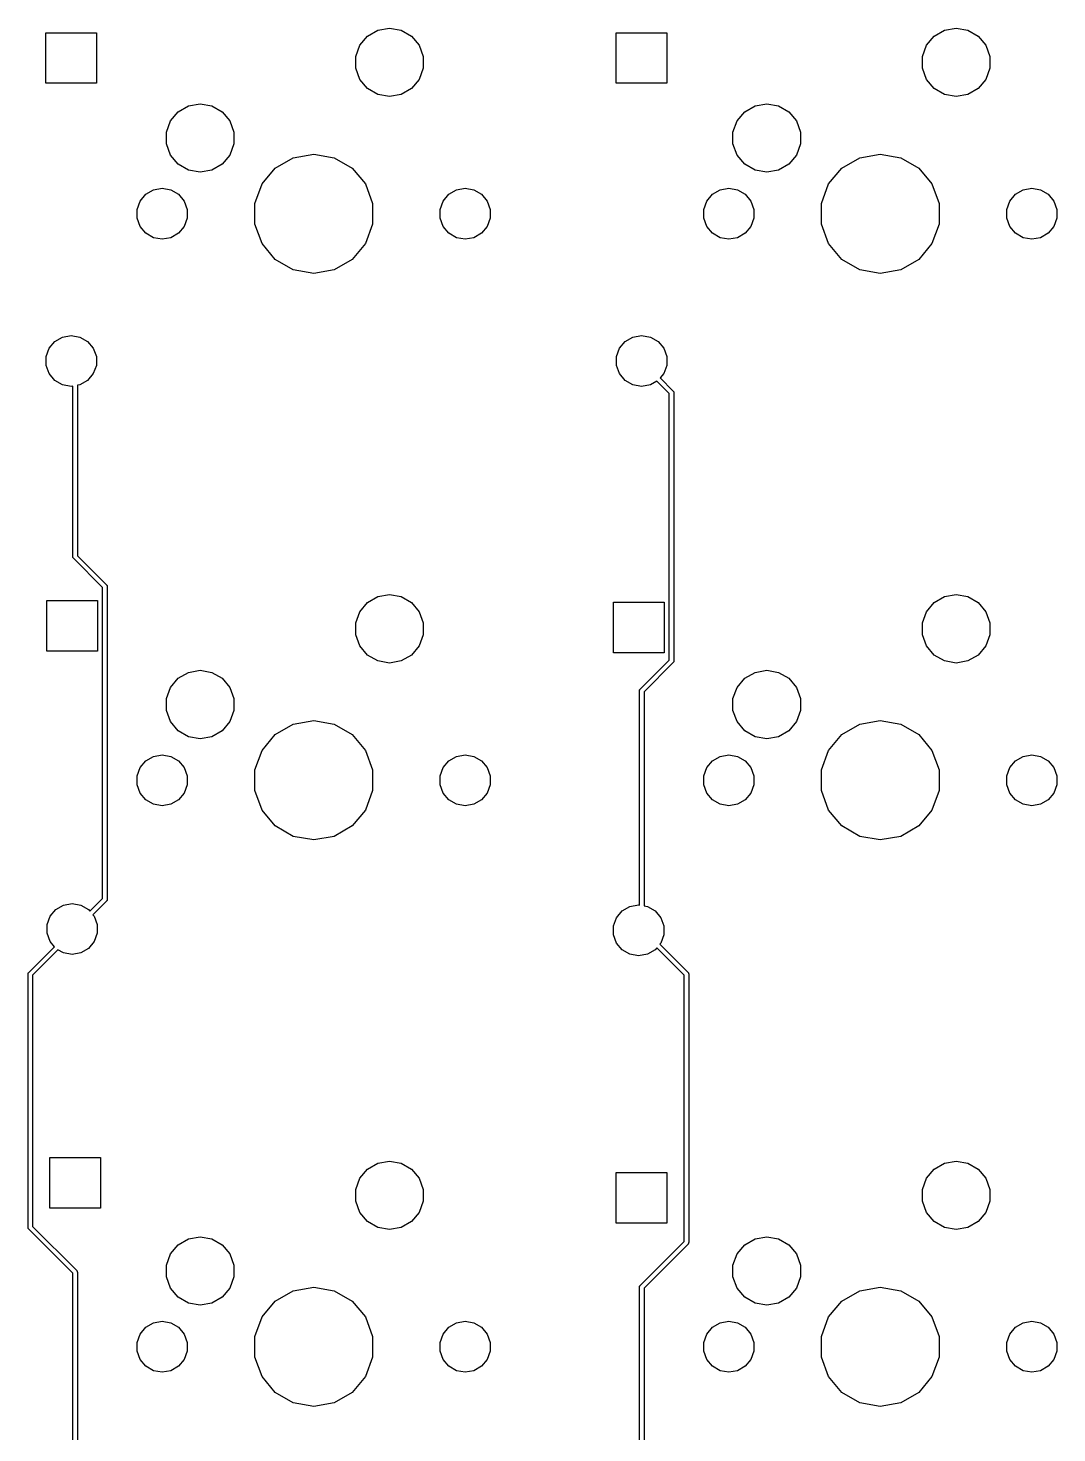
# Model space of a CAD drawing. Extents: x 16 to 275, y -108 to -11.
# Drawn here: x 202.42 to 236.92, y -62.89 to -15.77 of the extents above; entities that cross this region are included whole.
import ezdxf

# ---------------------------------------------------------------- set-up
doc = ezdxf.new("R2010")
doc.units = 0
doc.header["$MEASUREMENT"] = 0
doc.layers.add('BLACK', color=7, linetype='CONTINUOUS')

msp = doc.modelspace()

# ---------------------------------------------------------------- linework, layer by layer
at = {"layer": 'Black'}
for p, q in [((203.023, -17.6251), (203.023, -15.9259)), ((203.023, -15.9259), (204.722, -15.9259)), ((204.722, -15.9259), (204.722, -17.6251)), ((213.802, -16.0411), (214.148, -15.8418)), ((214.148, -15.8418), (214.54, -15.7726)), ((214.54, -15.7726), (214.932, -15.8418)), ((214.932, -15.8418), (215.278, -16.0411)), ((222.148, -17.6251), (222.148, -15.9259)), ((222.148, -15.9259), (223.847, -15.9259)), ((223.847, -15.9259), (223.847, -17.6251)), ((232.802, -16.0411), (233.148, -15.8418)), ((233.148, -15.8418), (233.54, -15.7726)), ((233.54, -15.7726), (233.932, -15.8418)), ((233.932, -15.8418), (234.278, -16.0411)), ((213.41, -16.7208), (213.546, -16.3463)), ((213.546, -16.3463), (213.802, -16.0411)), ((215.278, -16.0411), (215.534, -16.3463)), ((215.534, -16.3463), (215.67, -16.7208)), ((232.41, -16.7208), (232.546, -16.3463)), ((232.546, -16.3463), (232.802, -16.0411)), ((234.278, -16.0411), (234.534, -16.3463)), ((234.534, -16.3463), (234.67, -16.7208)), ((213.41, -17.1192), (213.41, -16.7208)), ((215.67, -16.7208), (215.67, -17.1192)), ((232.41, -17.1192), (232.41, -16.7208)), ((234.67, -16.7208), (234.67, -17.1192)), ((213.546, -17.4937), (213.41, -17.1192)), ((215.67, -17.1192), (215.534, -17.4937)), ((232.546, -17.4937), (232.41, -17.1192)), ((234.67, -17.1192), (234.534, -17.4937)), ((204.722, -17.6251), (203.023, -17.6251)), ((213.802, -17.7989), (213.546, -17.4937)), ((214.148, -17.9982), (213.802, -17.7989)), ((215.278, -17.7989), (214.932, -17.9982)), ((215.534, -17.4937), (215.278, -17.7989)), ((223.847, -17.6251), (222.148, -17.6251)), ((232.802, -17.7989), (232.546, -17.4937)), ((233.148, -17.9982), (232.802, -17.7989)), ((234.278, -17.7989), (233.932, -17.9982)), ((234.534, -17.4937), (234.278, -17.7989)), ((207.798, -18.3818), (208.19, -18.3126)), ((208.19, -18.3126), (208.582, -18.3818)), ((214.54, -18.0674), (214.148, -17.9982)), ((214.932, -17.9982), (214.54, -18.0674)), ((226.798, -18.3818), (227.19, -18.3126)), ((227.19, -18.3126), (227.582, -18.3818)), ((233.54, -18.0674), (233.148, -17.9982)), ((233.932, -17.9982), (233.54, -18.0674)), ((207.196, -18.8863), (207.452, -18.5811)), ((207.452, -18.5811), (207.798, -18.3818)), ((208.582, -18.3818), (208.928, -18.5811)), ((208.928, -18.5811), (209.184, -18.8863)), ((226.196, -18.8863), (226.452, -18.5811)), ((226.452, -18.5811), (226.798, -18.3818)), ((227.582, -18.3818), (227.928, -18.5811)), ((227.928, -18.5811), (228.184, -18.8863)), ((207.06, -19.2608), (207.196, -18.8863)), ((207.06, -19.6592), (207.06, -19.2608)), ((209.184, -18.8863), (209.32, -19.2608)), ((209.32, -19.2608), (209.32, -19.6592)), ((226.06, -19.2608), (226.196, -18.8863)), ((226.06, -19.6592), (226.06, -19.2608)), ((228.184, -18.8863), (228.32, -19.2608)), ((228.32, -19.2608), (228.32, -19.6592)), ((207.196, -20.0337), (207.06, -19.6592)), ((209.32, -19.6592), (209.184, -20.0337)), ((226.196, -20.0337), (226.06, -19.6592)), ((228.32, -19.6592), (228.184, -20.0337)), ((207.452, -20.3389), (207.196, -20.0337)), ((209.184, -20.0337), (208.928, -20.3389)), ((210.713, -20.4667), (211.315, -20.1192)), ((211.315, -20.1192), (212, -19.9985)), ((212, -19.9985), (212.685, -20.1192)), ((212.685, -20.1192), (213.287, -20.4667)), ((226.452, -20.3389), (226.196, -20.0337)), ((228.184, -20.0337), (227.928, -20.3389)), ((229.713, -20.4667), (230.315, -20.1192)), ((230.315, -20.1192), (231, -19.9985)), ((231, -19.9985), (231.685, -20.1192)), ((231.685, -20.1192), (232.287, -20.4667)), ((207.798, -20.5382), (207.452, -20.3389)), ((208.19, -20.6074), (207.798, -20.5382)), ((208.582, -20.5382), (208.19, -20.6074)), ((208.928, -20.3389), (208.582, -20.5382)), ((210.267, -20.9992), (210.713, -20.4667)), ((213.287, -20.4667), (213.733, -20.9992)), ((226.798, -20.5382), (226.452, -20.3389)), ((227.19, -20.6074), (226.798, -20.5382)), ((227.582, -20.5382), (227.19, -20.6074)), ((227.928, -20.3389), (227.582, -20.5382)), ((229.267, -20.9992), (229.713, -20.4667)), ((232.287, -20.4667), (232.733, -20.9992)), ((206.371, -21.3457), (206.628, -21.1974)), ((206.628, -21.1974), (206.92, -21.1458)), ((206.92, -21.1458), (207.212, -21.1974)), ((207.212, -21.1974), (207.469, -21.3457)), ((210.029, -21.6524), (210.267, -20.9992)), ((213.733, -20.9992), (213.971, -21.6524)), ((216.531, -21.3457), (216.788, -21.1974)), ((216.788, -21.1974), (217.08, -21.1458)), ((217.08, -21.1458), (217.372, -21.1974)), ((217.372, -21.1974), (217.629, -21.3457)), ((225.371, -21.3457), (225.628, -21.1974)), ((225.628, -21.1974), (225.92, -21.1458)), ((225.92, -21.1458), (226.212, -21.1974)), ((226.212, -21.1974), (226.469, -21.3457)), ((229.029, -21.6524), (229.267, -20.9992)), ((232.733, -20.9992), (232.971, -21.6524)), ((235.531, -21.3457), (235.788, -21.1974)), ((235.788, -21.1974), (236.08, -21.1458)), ((236.08, -21.1458), (236.372, -21.1974)), ((236.372, -21.1974), (236.629, -21.3457)), ((206.079, -21.8517), (206.18, -21.5729)), ((206.18, -21.5729), (206.371, -21.3457)), ((207.469, -21.3457), (207.66, -21.5729)), ((207.66, -21.5729), (207.761, -21.8517)), ((210.029, -22.3476), (210.029, -21.6524)), ((213.971, -21.6524), (213.971, -22.3476)), ((216.239, -21.8517), (216.34, -21.5729)), ((216.34, -21.5729), (216.531, -21.3457)), ((217.629, -21.3457), (217.82, -21.5729)), ((217.82, -21.5729), (217.921, -21.8517)), ((225.079, -21.8517), (225.18, -21.5729)), ((225.18, -21.5729), (225.371, -21.3457)), ((226.469, -21.3457), (226.66, -21.5729)), ((226.66, -21.5729), (226.761, -21.8517)), ((229.029, -22.3476), (229.029, -21.6524)), ((232.971, -21.6524), (232.971, -22.3476)), ((235.239, -21.8517), (235.34, -21.5729)), ((235.34, -21.5729), (235.531, -21.3457)), ((236.629, -21.3457), (236.82, -21.5729)), ((236.82, -21.5729), (236.921, -21.8517)), ((206.079, -22.1483), (206.079, -21.8517)), ((207.761, -21.8517), (207.761, -22.1483)), ((216.239, -22.1483), (216.239, -21.8517)), ((217.921, -21.8517), (217.921, -22.1483)), ((225.079, -22.1483), (225.079, -21.8517)), ((226.761, -21.8517), (226.761, -22.1483)), ((235.239, -22.1483), (235.239, -21.8517)), ((236.921, -21.8517), (236.921, -22.1483)), ((206.18, -22.4271), (206.079, -22.1483)), ((206.371, -22.6543), (206.18, -22.4271)), ((207.66, -22.4271), (207.469, -22.6543)), ((207.761, -22.1483), (207.66, -22.4271)), ((210.267, -23.0008), (210.029, -22.3476)), ((213.971, -22.3476), (213.733, -23.0008)), ((216.34, -22.4271), (216.239, -22.1483)), ((216.531, -22.6543), (216.34, -22.4271)), ((217.82, -22.4271), (217.629, -22.6543)), ((217.921, -22.1483), (217.82, -22.4271)), ((225.18, -22.4271), (225.079, -22.1483)), ((225.371, -22.6543), (225.18, -22.4271)), ((226.66, -22.4271), (226.469, -22.6543)), ((226.761, -22.1483), (226.66, -22.4271)), ((229.267, -23.0008), (229.029, -22.3476)), ((232.971, -22.3476), (232.733, -23.0008)), ((235.34, -22.4271), (235.239, -22.1483)), ((235.531, -22.6543), (235.34, -22.4271)), ((236.82, -22.4271), (236.629, -22.6543)), ((236.921, -22.1483), (236.82, -22.4271)), ((206.628, -22.8026), (206.371, -22.6543)), ((206.92, -22.8542), (206.628, -22.8026)), ((207.212, -22.8026), (206.92, -22.8542)), ((207.469, -22.6543), (207.212, -22.8026)), ((210.713, -23.5332), (210.267, -23.0008)), ((213.733, -23.0008), (213.287, -23.5332)), ((216.788, -22.8026), (216.531, -22.6543)), ((217.08, -22.8542), (216.788, -22.8026)), ((217.372, -22.8026), (217.08, -22.8542)), ((217.629, -22.6543), (217.372, -22.8026)), ((225.628, -22.8026), (225.371, -22.6543)), ((225.92, -22.8542), (225.628, -22.8026)), ((226.212, -22.8026), (225.92, -22.8542)), ((226.469, -22.6543), (226.212, -22.8026)), ((229.713, -23.5332), (229.267, -23.0008)), ((232.733, -23.0008), (232.287, -23.5332)), ((235.788, -22.8026), (235.531, -22.6543)), ((236.08, -22.8542), (235.788, -22.8026)), ((236.372, -22.8026), (236.08, -22.8542)), ((236.629, -22.6543), (236.372, -22.8026)), ((211.315, -23.8808), (210.713, -23.5332)), ((213.287, -23.5332), (212.685, -23.8808)), ((230.315, -23.8808), (229.713, -23.5332)), ((232.287, -23.5332), (231.685, -23.8808)), ((212, -24.0015), (211.315, -23.8808)), ((212.685, -23.8808), (212, -24.0015)), ((231, -24.0015), (230.315, -23.8808)), ((231.685, -23.8808), (231, -24.0015)), ((203.134, -26.5091), (203.324, -26.2822)), ((203.324, -26.2822), (203.581, -26.1341)), ((203.581, -26.1341), (203.872, -26.0826)), ((203.872, -26.0826), (204.164, -26.1341)), ((204.164, -26.1341), (204.421, -26.2822)), ((204.421, -26.2822), (204.611, -26.5091)), ((222.259, -26.5091), (222.449, -26.2822)), ((222.449, -26.2822), (222.706, -26.1341)), ((222.706, -26.1341), (222.997, -26.0826)), ((222.997, -26.0826), (223.289, -26.1341)), ((223.289, -26.1341), (223.546, -26.2822)), ((223.546, -26.2822), (223.736, -26.5091)), ((203.033, -26.7874), (203.134, -26.5091)), ((203.033, -27.0836), (203.033, -26.7874)), ((204.611, -26.5091), (204.712, -26.7874)), ((204.712, -26.7874), (204.712, -27.0836)), ((222.158, -26.7874), (222.259, -26.5091)), ((222.158, -27.0836), (222.158, -26.7874)), ((223.736, -26.5091), (223.837, -26.7874)), ((223.837, -26.7874), (223.837, -27.0836)), ((203.134, -27.362), (203.033, -27.0836)), ((204.712, -27.0836), (204.611, -27.362)), ((222.259, -27.362), (222.158, -27.0836)), ((223.837, -27.0836), (223.736, -27.362)), ((203.324, -27.5889), (203.134, -27.362)), ((203.581, -27.737), (203.324, -27.5889)), ((203.872, -27.7884), (203.581, -27.737)), ((203.924, -27.7793), (203.872, -27.7884)), ((203.924, -33.5), (203.924, -27.7793)), ((204.164, -27.737), (204.076, -27.7525)), ((204.076, -27.7525), (204.076, -33.4684)), ((204.421, -27.5889), (204.164, -27.737)), ((204.611, -27.362), (204.421, -27.5889)), ((222.449, -27.5889), (222.259, -27.362)), ((222.706, -27.737), (222.449, -27.5889)), ((222.997, -27.7884), (222.706, -27.737)), ((223.289, -27.737), (222.997, -27.7884)), ((223.505, -27.6125), (223.289, -27.737)), ((223.924, -28.0316), (223.505, -27.6125)), ((223.736, -27.362), (223.615, -27.5068)), ((223.615, -27.5068), (224.054, -27.9461)), ((223.924, -36.9684), (223.924, -28.0316)), ((224.054, -27.9461), (224.056, -27.9489)), ((224.056, -27.9489), (224.058, -27.951)), ((224.058, -27.951), (224.063, -27.9596)), ((224.063, -27.9596), (224.069, -27.9678)), ((224.069, -27.9678), (224.07, -27.971)), ((224.07, -27.971), (224.072, -27.9739)), ((224.072, -27.9739), (224.073, -27.9837)), ((224.073, -27.9837), (224.076, -27.9934)), ((224.076, -27.9934), (224.076, -27.9967)), ((224.076, -27.9967), (224.076, -28)), ((224.076, -28), (224.076, -37)), ((203.924, -33.5033), (203.924, -33.5)), ((203.924, -33.5066), (203.924, -33.5033)), ((203.927, -33.5163), (203.924, -33.5066)), ((203.928, -33.5261), (203.927, -33.5163)), ((203.93, -33.529), (203.928, -33.5261)), ((203.931, -33.5322), (203.93, -33.529)), ((203.937, -33.5404), (203.931, -33.5322)), ((203.942, -33.549), (203.937, -33.5404)), ((203.944, -33.5511), (203.942, -33.549)), ((203.946, -33.5539), (203.944, -33.5511)), ((204.924, -34.5316), (203.946, -33.5539)), ((204.076, -33.4684), (205.054, -34.4461)), ((204.924, -44.9684), (204.924, -34.5316)), ((205.054, -34.4461), (205.056, -34.4489)), ((205.056, -34.4489), (205.058, -34.451)), ((205.058, -34.451), (205.063, -34.4596)), ((205.063, -34.4596), (205.069, -34.4678)), ((205.069, -34.4678), (205.07, -34.471)), ((205.07, -34.471), (205.072, -34.4739)), ((205.072, -34.4739), (205.073, -34.4837)), ((205.073, -34.4837), (205.076, -34.4934)), ((205.076, -34.4934), (205.076, -34.4967)), ((205.076, -34.4967), (205.076, -34.5)), ((205.076, -34.5), (205.076, -45)), ((213.802, -35.0411), (214.148, -34.8418)), ((214.148, -34.8418), (214.54, -34.7726)), ((214.54, -34.7726), (214.932, -34.8418)), ((214.932, -34.8418), (215.278, -35.0411)), ((232.802, -35.0411), (233.148, -34.8418)), ((233.148, -34.8418), (233.54, -34.7726)), ((233.54, -34.7726), (233.932, -34.8418)), ((233.932, -34.8418), (234.278, -35.0411)), ((203.048, -36.6751), (203.048, -34.9759)), ((203.048, -34.9759), (204.747, -34.9759)), ((204.747, -34.9759), (204.747, -36.6751)), ((213.546, -35.3463), (213.802, -35.0411)), ((215.278, -35.0411), (215.534, -35.3463)), ((222.048, -36.7251), (222.048, -35.0259)), ((222.048, -35.0259), (223.747, -35.0259)), ((223.747, -35.0259), (223.747, -36.7251)), ((232.546, -35.3463), (232.802, -35.0411)), ((234.278, -35.0411), (234.534, -35.3463)), ((213.41, -35.7208), (213.546, -35.3463)), ((213.41, -36.1192), (213.41, -35.7208)), ((215.534, -35.3463), (215.67, -35.7208)), ((215.67, -35.7208), (215.67, -36.1192)), ((232.41, -35.7208), (232.546, -35.3463)), ((232.41, -36.1192), (232.41, -35.7208)), ((234.534, -35.3463), (234.67, -35.7208)), ((234.67, -35.7208), (234.67, -36.1192)), ((213.546, -36.4937), (213.41, -36.1192)), ((215.67, -36.1192), (215.534, -36.4937)), ((232.546, -36.4937), (232.41, -36.1192)), ((234.67, -36.1192), (234.534, -36.4937)), ((204.747, -36.6751), (203.048, -36.6751)), ((213.802, -36.7989), (213.546, -36.4937)), ((215.534, -36.4937), (215.278, -36.7989)), ((223.747, -36.7251), (222.048, -36.7251)), ((232.802, -36.7989), (232.546, -36.4937)), ((234.534, -36.4937), (234.278, -36.7989)), ((214.148, -36.9982), (213.802, -36.7989)), ((214.54, -37.0674), (214.148, -36.9982)), ((214.932, -36.9982), (214.54, -37.0674)), ((215.278, -36.7989), (214.932, -36.9982)), ((222.946, -37.9461), (223.924, -36.9684)), ((224.054, -37.0539), (223.076, -38.0316)), ((224.056, -37.0511), (224.054, -37.0539)), ((224.058, -37.049), (224.056, -37.0511)), ((224.063, -37.0404), (224.058, -37.049)), ((224.069, -37.0322), (224.063, -37.0404)), ((224.07, -37.029), (224.069, -37.0322)), ((224.072, -37.0261), (224.07, -37.029)), ((224.073, -37.0163), (224.072, -37.0261)), ((224.076, -37.0066), (224.073, -37.0163)), ((224.076, -37), (224.076, -37.0033)), ((224.076, -37.0033), (224.076, -37.0066)), ((233.148, -36.9982), (232.802, -36.7989)), ((233.54, -37.0674), (233.148, -36.9982)), ((233.932, -36.9982), (233.54, -37.0674)), ((234.278, -36.7989), (233.932, -36.9982)), ((207.196, -37.8863), (207.452, -37.5811)), ((207.452, -37.5811), (207.798, -37.3818)), ((207.798, -37.3818), (208.19, -37.3126)), ((208.19, -37.3126), (208.582, -37.3818)), ((208.582, -37.3818), (208.928, -37.5811)), ((208.928, -37.5811), (209.184, -37.8863)), ((226.196, -37.8863), (226.452, -37.5811)), ((226.452, -37.5811), (226.798, -37.3818)), ((226.798, -37.3818), (227.19, -37.3126)), ((227.19, -37.3126), (227.582, -37.3818)), ((227.582, -37.3818), (227.928, -37.5811)), ((227.928, -37.5811), (228.184, -37.8863)), ((207.06, -38.2608), (207.196, -37.8863)), ((209.184, -37.8863), (209.32, -38.2608)), ((222.924, -37.9934), (222.927, -37.9837)), ((222.924, -37.9967), (222.924, -37.9934)), ((222.924, -38), (222.924, -37.9967)), ((222.924, -45.1873), (222.924, -38)), ((222.927, -37.9837), (222.928, -37.9739)), ((222.928, -37.9739), (222.93, -37.971)), ((222.93, -37.971), (222.931, -37.9678)), ((222.931, -37.9678), (222.937, -37.9596)), ((222.937, -37.9596), (222.942, -37.951)), ((222.942, -37.951), (222.944, -37.9489)), ((222.944, -37.9489), (222.946, -37.9461)), ((223.076, -38.0316), (223.076, -45.2142)), ((226.06, -38.2608), (226.196, -37.8863)), ((228.184, -37.8863), (228.32, -38.2608)), ((207.06, -38.6592), (207.06, -38.2608)), ((209.32, -38.2608), (209.32, -38.6592)), ((226.06, -38.6592), (226.06, -38.2608)), ((228.32, -38.2608), (228.32, -38.6592)), ((207.196, -39.0337), (207.06, -38.6592)), ((207.452, -39.3389), (207.196, -39.0337)), ((209.184, -39.0337), (208.928, -39.3389)), ((209.32, -38.6592), (209.184, -39.0337)), ((211.315, -39.1192), (212, -38.9985)), ((212, -38.9985), (212.685, -39.1192)), ((226.196, -39.0337), (226.06, -38.6592)), ((226.452, -39.3389), (226.196, -39.0337)), ((228.184, -39.0337), (227.928, -39.3389)), ((228.32, -38.6592), (228.184, -39.0337)), ((230.315, -39.1192), (231, -38.9985)), ((231, -38.9985), (231.685, -39.1192)), ((207.798, -39.5382), (207.452, -39.3389)), ((208.19, -39.6074), (207.798, -39.5382)), ((208.582, -39.5382), (208.19, -39.6074)), ((208.928, -39.3389), (208.582, -39.5382)), ((210.267, -39.9992), (210.713, -39.4667)), ((210.713, -39.4667), (211.315, -39.1192)), ((212.685, -39.1192), (213.287, -39.4667)), ((213.287, -39.4667), (213.733, -39.9992)), ((226.798, -39.5382), (226.452, -39.3389)), ((227.19, -39.6074), (226.798, -39.5382)), ((227.582, -39.5382), (227.19, -39.6074)), ((227.928, -39.3389), (227.582, -39.5382)), ((229.267, -39.9992), (229.713, -39.4667)), ((229.713, -39.4667), (230.315, -39.1192)), ((231.685, -39.1192), (232.287, -39.4667)), ((232.287, -39.4667), (232.733, -39.9992)), ((210.029, -40.6524), (210.267, -39.9992)), ((213.733, -39.9992), (213.971, -40.6524)), ((229.029, -40.6524), (229.267, -39.9992)), ((232.733, -39.9992), (232.971, -40.6524)), ((206.18, -40.5729), (206.371, -40.3457)), ((206.371, -40.3457), (206.628, -40.1974)), ((206.628, -40.1974), (206.92, -40.1458)), ((206.92, -40.1458), (207.212, -40.1974)), ((207.212, -40.1974), (207.469, -40.3457)), ((207.469, -40.3457), (207.66, -40.5729)), ((216.34, -40.5729), (216.531, -40.3457)), ((216.531, -40.3457), (216.788, -40.1974)), ((216.788, -40.1974), (217.08, -40.1458)), ((217.08, -40.1458), (217.372, -40.1974)), ((217.372, -40.1974), (217.629, -40.3457)), ((217.629, -40.3457), (217.82, -40.5729)), ((225.18, -40.5729), (225.371, -40.3457)), ((225.371, -40.3457), (225.628, -40.1974)), ((225.628, -40.1974), (225.92, -40.1458)), ((225.92, -40.1458), (226.212, -40.1974)), ((226.212, -40.1974), (226.469, -40.3457)), ((226.469, -40.3457), (226.66, -40.5729)), ((235.34, -40.5729), (235.531, -40.3457)), ((235.531, -40.3457), (235.788, -40.1974)), ((235.788, -40.1974), (236.08, -40.1458)), ((236.08, -40.1458), (236.372, -40.1974)), ((236.372, -40.1974), (236.629, -40.3457)), ((236.629, -40.3457), (236.82, -40.5729)), ((206.079, -40.8517), (206.18, -40.5729)), ((206.079, -41.1483), (206.079, -40.8517)), ((207.66, -40.5729), (207.761, -40.8517)), ((207.761, -40.8517), (207.761, -41.1483)), ((210.029, -41.3476), (210.029, -40.6524)), ((213.971, -40.6524), (213.971, -41.3476)), ((216.239, -40.8517), (216.34, -40.5729)), ((216.239, -41.1483), (216.239, -40.8517)), ((217.82, -40.5729), (217.921, -40.8517)), ((217.921, -40.8517), (217.921, -41.1483)), ((225.079, -40.8517), (225.18, -40.5729)), ((225.079, -41.1483), (225.079, -40.8517)), ((226.66, -40.5729), (226.761, -40.8517)), ((226.761, -40.8517), (226.761, -41.1483)), ((229.029, -41.3476), (229.029, -40.6524)), ((232.971, -40.6524), (232.971, -41.3476)), ((235.239, -40.8517), (235.34, -40.5729)), ((235.239, -41.1483), (235.239, -40.8517)), ((236.82, -40.5729), (236.921, -40.8517)), ((236.921, -40.8517), (236.921, -41.1483)), ((206.18, -41.4271), (206.079, -41.1483)), ((206.371, -41.6543), (206.18, -41.4271)), ((207.66, -41.4271), (207.469, -41.6543)), ((207.761, -41.1483), (207.66, -41.4271)), ((210.267, -42.0008), (210.029, -41.3476)), ((213.971, -41.3476), (213.733, -42.0008)), ((216.34, -41.4271), (216.239, -41.1483)), ((216.531, -41.6543), (216.34, -41.4271)), ((217.82, -41.4271), (217.629, -41.6543)), ((217.921, -41.1483), (217.82, -41.4271)), ((225.18, -41.4271), (225.079, -41.1483)), ((225.371, -41.6543), (225.18, -41.4271)), ((226.66, -41.4271), (226.469, -41.6543)), ((226.761, -41.1483), (226.66, -41.4271)), ((229.267, -42.0008), (229.029, -41.3476)), ((232.971, -41.3476), (232.733, -42.0008)), ((235.34, -41.4271), (235.239, -41.1483)), ((235.531, -41.6543), (235.34, -41.4271)), ((236.82, -41.4271), (236.629, -41.6543)), ((236.921, -41.1483), (236.82, -41.4271)), ((206.628, -41.8026), (206.371, -41.6543)), ((206.92, -41.8541), (206.628, -41.8026)), ((207.212, -41.8026), (206.92, -41.8541)), ((207.469, -41.6543), (207.212, -41.8026)), ((216.788, -41.8026), (216.531, -41.6543)), ((217.08, -41.8541), (216.788, -41.8026)), ((217.372, -41.8026), (217.08, -41.8541)), ((217.629, -41.6543), (217.372, -41.8026)), ((225.628, -41.8026), (225.371, -41.6543)), ((225.92, -41.8541), (225.628, -41.8026)), ((226.212, -41.8026), (225.92, -41.8541)), ((226.469, -41.6543), (226.212, -41.8026)), ((235.788, -41.8026), (235.531, -41.6543)), ((236.08, -41.8541), (235.788, -41.8026)), ((236.372, -41.8026), (236.08, -41.8541)), ((236.629, -41.6543), (236.372, -41.8026)), ((210.713, -42.5332), (210.267, -42.0008)), ((213.733, -42.0008), (213.287, -42.5332)), ((229.713, -42.5332), (229.267, -42.0008)), ((232.733, -42.0008), (232.287, -42.5332)), ((211.315, -42.8808), (210.713, -42.5332)), ((213.287, -42.5332), (212.685, -42.8808)), ((230.315, -42.8808), (229.713, -42.5332)), ((232.287, -42.5332), (231.685, -42.8808)), ((212, -43.0015), (211.315, -42.8808)), ((212.685, -42.8808), (212, -43.0015)), ((231, -43.0015), (230.315, -42.8808)), ((231.685, -42.8808), (231, -43.0015)), ((203.349, -45.3322), (203.606, -45.1841)), ((203.606, -45.1841), (203.897, -45.1326)), ((203.897, -45.1326), (204.189, -45.1841)), ((204.189, -45.1841), (204.446, -45.3322)), ((204.498, -45.3944), (204.924, -44.9684)), ((205.054, -45.0539), (204.596, -45.5116)), ((205.056, -45.0511), (205.054, -45.0539)), ((205.058, -45.049), (205.056, -45.0511)), ((205.063, -45.0404), (205.058, -45.049)), ((205.069, -45.0322), (205.063, -45.0404)), ((205.07, -45.029), (205.069, -45.0322)), ((205.072, -45.0261), (205.07, -45.029)), ((205.073, -45.0163), (205.072, -45.0261)), ((205.076, -45.0066), (205.073, -45.0163)), ((205.076, -45), (205.076, -45.0033)), ((205.076, -45.0033), (205.076, -45.0066)), ((222.606, -45.2341), (222.897, -45.1826)), ((222.897, -45.1826), (222.924, -45.1873)), ((223.076, -45.2142), (223.189, -45.2341)), ((203.058, -45.8374), (203.159, -45.5591)), ((203.159, -45.5591), (203.349, -45.3322)), ((204.446, -45.3322), (204.498, -45.3944)), ((204.596, -45.5116), (204.636, -45.5591)), ((204.636, -45.5591), (204.737, -45.8374)), ((222.058, -45.8874), (222.159, -45.6091)), ((222.159, -45.6091), (222.349, -45.3822)), ((222.349, -45.3822), (222.606, -45.2341)), ((223.189, -45.2341), (223.446, -45.3822)), ((223.446, -45.3822), (223.636, -45.6091)), ((223.636, -45.6091), (223.737, -45.8874)), ((203.058, -46.1336), (203.058, -45.8374)), ((203.159, -46.412), (203.058, -46.1336)), ((204.737, -46.1336), (204.636, -46.412)), ((204.737, -45.8374), (204.737, -46.1336)), ((222.058, -46.1836), (222.058, -45.8874)), ((223.737, -45.8874), (223.737, -46.1836)), ((202.446, -47.4461), (203.306, -46.5867)), ((203.306, -46.5867), (203.159, -46.412)), ((204.446, -46.6389), (204.189, -46.787)), ((204.636, -46.412), (204.446, -46.6389)), ((222.159, -46.462), (222.058, -46.1836)), ((222.349, -46.6889), (222.159, -46.462)), ((223.507, -46.6152), (223.446, -46.6889)), ((224.424, -47.5316), (223.507, -46.6152)), ((223.636, -46.462), (223.606, -46.498)), ((223.606, -46.498), (224.554, -47.4461)), ((223.737, -46.1836), (223.636, -46.462)), ((203.425, -46.6827), (202.576, -47.5316)), ((203.606, -46.787), (203.425, -46.6827)), ((203.897, -46.8384), (203.606, -46.787)), ((204.189, -46.787), (203.897, -46.8384)), ((222.606, -46.837), (222.349, -46.6889)), ((222.897, -46.8884), (222.606, -46.837)), ((223.189, -46.837), (222.897, -46.8884)), ((223.446, -46.6889), (223.189, -46.837)), ((202.424, -47.4934), (202.427, -47.4837)), ((202.424, -47.4967), (202.424, -47.4934)), ((202.424, -47.5), (202.424, -47.4967)), ((202.424, -56), (202.424, -47.5)), ((202.427, -47.4837), (202.428, -47.4739)), ((202.428, -47.4739), (202.43, -47.471)), ((202.43, -47.471), (202.431, -47.4678)), ((202.431, -47.4678), (202.437, -47.4596)), ((202.437, -47.4596), (202.442, -47.451)), ((202.442, -47.451), (202.444, -47.4489)), ((202.444, -47.4489), (202.446, -47.4461)), ((202.576, -47.5316), (202.576, -55.9684)), ((224.424, -56.4684), (224.424, -47.5316)), ((224.554, -47.4461), (224.556, -47.4489)), ((224.556, -47.4489), (224.558, -47.451)), ((224.558, -47.451), (224.563, -47.4596)), ((224.563, -47.4596), (224.569, -47.4678)), ((224.569, -47.4678), (224.57, -47.471)), ((224.57, -47.471), (224.572, -47.4739)), ((224.572, -47.4739), (224.573, -47.4837)), ((224.573, -47.4837), (224.576, -47.4934)), ((224.576, -47.4934), (224.576, -47.4967)), ((224.576, -47.4967), (224.576, -47.5)), ((224.576, -47.5), (224.576, -56.5)), ((203.148, -55.3501), (203.148, -53.6509)), ((203.148, -53.6509), (204.847, -53.6509)), ((204.847, -53.6509), (204.847, -55.3501)), ((213.546, -54.3463), (213.802, -54.0411)), ((213.802, -54.0411), (214.148, -53.8418)), ((214.148, -53.8418), (214.54, -53.7726)), ((214.54, -53.7726), (214.932, -53.8418)), ((214.932, -53.8418), (215.278, -54.0411)), ((215.278, -54.0411), (215.534, -54.3463)), ((222.148, -55.8501), (222.148, -54.1509)), ((222.148, -54.1509), (223.847, -54.1509)), ((223.847, -54.1509), (223.847, -55.8501)), ((232.546, -54.3463), (232.802, -54.0411)), ((232.802, -54.0411), (233.148, -53.8418)), ((233.148, -53.8418), (233.54, -53.7726)), ((233.54, -53.7726), (233.932, -53.8418)), ((233.932, -53.8418), (234.278, -54.0411)), ((234.278, -54.0411), (234.534, -54.3463)), ((213.41, -54.7208), (213.546, -54.3463)), ((215.534, -54.3463), (215.67, -54.7208)), ((232.41, -54.7208), (232.546, -54.3463)), ((234.534, -54.3463), (234.67, -54.7208)), ((213.41, -55.1192), (213.41, -54.7208)), ((213.546, -55.4937), (213.41, -55.1192)), ((215.67, -55.1192), (215.534, -55.4937)), ((215.67, -54.7208), (215.67, -55.1192)), ((232.41, -55.1192), (232.41, -54.7208)), ((232.546, -55.4937), (232.41, -55.1192)), ((234.67, -55.1192), (234.534, -55.4937)), ((234.67, -54.7208), (234.67, -55.1192)), ((204.847, -55.3501), (203.148, -55.3501)), ((213.802, -55.7989), (213.546, -55.4937)), ((215.534, -55.4937), (215.278, -55.7989)), ((232.802, -55.7989), (232.546, -55.4937)), ((234.534, -55.4937), (234.278, -55.7989)), ((202.424, -56.0033), (202.424, -56)), ((202.424, -56.0066), (202.424, -56.0033)), ((202.427, -56.0163), (202.424, -56.0066)), ((202.428, -56.0261), (202.427, -56.0163)), ((202.43, -56.029), (202.428, -56.0261)), ((202.431, -56.0322), (202.43, -56.029)), ((202.437, -56.0404), (202.431, -56.0322)), ((202.442, -56.049), (202.437, -56.0404)), ((202.444, -56.0511), (202.442, -56.049)), ((202.446, -56.0539), (202.444, -56.0511)), ((203.924, -57.5316), (202.446, -56.0539)), ((202.576, -55.9684), (204.054, -57.4461)), ((214.148, -55.9982), (213.802, -55.7989)), ((214.54, -56.0674), (214.148, -55.9982)), ((214.932, -55.9982), (214.54, -56.0674)), ((215.278, -55.7989), (214.932, -55.9982)), ((223.847, -55.8501), (222.148, -55.8501)), ((233.148, -55.9982), (232.802, -55.7989)), ((233.54, -56.0674), (233.148, -55.9982)), ((233.932, -55.9982), (233.54, -56.0674)), ((234.278, -55.7989), (233.932, -55.9982)), ((207.452, -56.5811), (207.798, -56.3818)), ((207.798, -56.3818), (208.19, -56.3126)), ((208.19, -56.3126), (208.582, -56.3818)), ((208.582, -56.3818), (208.928, -56.5811)), ((222.946, -57.9461), (224.424, -56.4684)), ((224.569, -56.5322), (224.563, -56.5404)), ((224.57, -56.529), (224.569, -56.5322)), ((224.572, -56.5261), (224.57, -56.529)), ((224.573, -56.5163), (224.572, -56.5261)), ((224.576, -56.5066), (224.573, -56.5163)), ((224.576, -56.5), (224.576, -56.5033)), ((224.576, -56.5033), (224.576, -56.5066)), ((226.452, -56.5811), (226.798, -56.3818)), ((226.798, -56.3818), (227.19, -56.3126)), ((227.19, -56.3126), (227.582, -56.3818)), ((227.582, -56.3818), (227.928, -56.5811)), ((207.06, -57.2608), (207.196, -56.8863)), ((207.196, -56.8863), (207.452, -56.5811)), ((208.928, -56.5811), (209.184, -56.8863)), ((209.184, -56.8863), (209.32, -57.2608)), ((224.554, -56.5539), (223.076, -58.0316)), ((224.556, -56.5511), (224.554, -56.5539)), ((224.558, -56.549), (224.556, -56.5511)), ((224.563, -56.5404), (224.558, -56.549)), ((226.06, -57.2608), (226.196, -56.8863)), ((226.196, -56.8863), (226.452, -56.5811)), ((227.928, -56.5811), (228.184, -56.8863)), ((228.184, -56.8863), (228.32, -57.2608)), ((204.054, -57.4461), (204.056, -57.4489)), ((204.056, -57.4489), (204.058, -57.451)), ((204.058, -57.451), (204.063, -57.4596)), ((204.063, -57.4596), (204.069, -57.4678)), ((204.069, -57.4678), (204.07, -57.471)), ((204.07, -57.471), (204.072, -57.4739)), ((204.072, -57.4739), (204.073, -57.4837)), ((207.06, -57.6592), (207.06, -57.2608)), ((209.32, -57.2608), (209.32, -57.6592)), ((226.06, -57.6592), (226.06, -57.2608)), ((228.32, -57.2608), (228.32, -57.6592)), ((203.924, -63.8206), (203.924, -57.5316)), ((204.073, -57.4837), (204.076, -57.4934)), ((204.076, -57.4934), (204.076, -57.4967)), ((204.076, -57.4967), (204.076, -57.5)), ((204.076, -57.5), (204.076, -63.8215)), ((207.196, -58.0337), (207.06, -57.6592)), ((209.32, -57.6592), (209.184, -58.0337)), ((222.937, -57.9596), (222.942, -57.951)), ((222.942, -57.951), (222.944, -57.9489)), ((222.944, -57.9489), (222.946, -57.9461)), ((226.196, -58.0337), (226.06, -57.6592)), ((228.32, -57.6592), (228.184, -58.0337)), ((207.452, -58.3389), (207.196, -58.0337)), ((207.798, -58.5382), (207.452, -58.3389)), ((208.928, -58.3389), (208.582, -58.5382)), ((209.184, -58.0337), (208.928, -58.3389)), ((210.713, -58.4667), (211.315, -58.1192)), ((211.315, -58.1192), (212, -57.9985)), ((212, -57.9985), (212.685, -58.1192)), ((212.685, -58.1192), (213.287, -58.4667)), ((222.924, -57.9934), (222.927, -57.9837)), ((222.924, -57.9967), (222.924, -57.9934)), ((222.924, -58), (222.924, -57.9967)), ((222.924, -64.3206), (222.924, -58)), ((222.927, -57.9837), (222.928, -57.9739)), ((222.928, -57.9739), (222.93, -57.971)), ((222.93, -57.971), (222.931, -57.9678)), ((222.931, -57.9678), (222.937, -57.9596)), ((223.076, -58.0316), (223.076, -64.3215)), ((226.452, -58.3389), (226.196, -58.0337)), ((226.798, -58.5382), (226.452, -58.3389)), ((227.928, -58.3389), (227.582, -58.5382)), ((228.184, -58.0337), (227.928, -58.3389)), ((229.713, -58.4667), (230.315, -58.1192)), ((230.315, -58.1192), (231, -57.9985)), ((231, -57.9985), (231.685, -58.1192)), ((231.685, -58.1192), (232.287, -58.4667)), ((208.19, -58.6074), (207.798, -58.5382)), ((208.582, -58.5382), (208.19, -58.6074)), ((210.267, -58.9992), (210.713, -58.4667)), ((213.287, -58.4667), (213.733, -58.9992)), ((227.19, -58.6074), (226.798, -58.5382)), ((227.582, -58.5382), (227.19, -58.6074)), ((229.267, -58.9992), (229.713, -58.4667)), ((232.287, -58.4667), (232.733, -58.9992)), ((206.18, -59.5729), (206.371, -59.3457)), ((206.371, -59.3457), (206.628, -59.1974)), ((206.628, -59.1974), (206.92, -59.1458)), ((206.92, -59.1458), (207.212, -59.1974)), ((207.212, -59.1974), (207.469, -59.3457)), ((207.469, -59.3457), (207.66, -59.5729)), ((210.029, -59.6524), (210.267, -58.9992)), ((213.733, -58.9992), (213.971, -59.6524)), ((216.34, -59.5729), (216.531, -59.3457)), ((216.531, -59.3457), (216.788, -59.1974)), ((216.788, -59.1974), (217.08, -59.1458)), ((217.08, -59.1458), (217.372, -59.1974)), ((217.372, -59.1974), (217.629, -59.3457)), ((217.629, -59.3457), (217.82, -59.5729)), ((225.18, -59.5729), (225.371, -59.3457)), ((225.371, -59.3457), (225.628, -59.1974)), ((225.628, -59.1974), (225.92, -59.1458)), ((225.92, -59.1458), (226.212, -59.1974)), ((226.212, -59.1974), (226.469, -59.3457)), ((226.469, -59.3457), (226.66, -59.5729)), ((229.029, -59.6524), (229.267, -58.9992)), ((232.733, -58.9992), (232.971, -59.6524)), ((235.34, -59.5729), (235.531, -59.3457)), ((235.531, -59.3457), (235.788, -59.1974)), ((235.788, -59.1974), (236.08, -59.1458)), ((236.08, -59.1458), (236.372, -59.1974)), ((236.372, -59.1974), (236.629, -59.3457)), ((236.629, -59.3457), (236.82, -59.5729)), ((206.079, -59.8517), (206.18, -59.5729)), ((207.66, -59.5729), (207.761, -59.8517)), ((210.029, -60.3476), (210.029, -59.6524)), ((213.971, -59.6524), (213.971, -60.3476)), ((216.239, -59.8517), (216.34, -59.5729)), ((217.82, -59.5729), (217.921, -59.8517)), ((225.079, -59.8517), (225.18, -59.5729)), ((226.66, -59.5729), (226.761, -59.8517)), ((229.029, -60.3476), (229.029, -59.6524)), ((232.971, -59.6524), (232.971, -60.3476)), ((235.239, -59.8517), (235.34, -59.5729)), ((236.82, -59.5729), (236.921, -59.8517)), ((206.079, -60.1483), (206.079, -59.8517)), ((206.18, -60.4271), (206.079, -60.1483)), ((207.761, -60.1483), (207.66, -60.4271)), ((207.761, -59.8517), (207.761, -60.1483)), ((216.239, -60.1483), (216.239, -59.8517)), ((216.34, -60.4271), (216.239, -60.1483)), ((217.921, -60.1483), (217.82, -60.4271)), ((217.921, -59.8517), (217.921, -60.1483)), ((225.079, -60.1483), (225.079, -59.8517)), ((225.18, -60.4271), (225.079, -60.1483)), ((226.761, -60.1483), (226.66, -60.4271)), ((226.761, -59.8517), (226.761, -60.1483)), ((235.239, -60.1483), (235.239, -59.8517)), ((235.34, -60.4271), (235.239, -60.1483)), ((236.921, -60.1483), (236.82, -60.4271)), ((236.921, -59.8517), (236.921, -60.1483)), ((206.371, -60.6543), (206.18, -60.4271)), ((206.628, -60.8026), (206.371, -60.6543)), ((207.469, -60.6543), (207.212, -60.8026)), ((207.66, -60.4271), (207.469, -60.6543)), ((210.267, -61.0008), (210.029, -60.3476)), ((213.971, -60.3476), (213.733, -61.0008)), ((216.531, -60.6543), (216.34, -60.4271)), ((216.788, -60.8026), (216.531, -60.6543)), ((217.629, -60.6543), (217.372, -60.8026)), ((217.82, -60.4271), (217.629, -60.6543)), ((225.371, -60.6543), (225.18, -60.4271)), ((225.628, -60.8026), (225.371, -60.6543)), ((226.469, -60.6543), (226.212, -60.8026)), ((226.66, -60.4271), (226.469, -60.6543)), ((229.267, -61.0008), (229.029, -60.3476)), ((232.971, -60.3476), (232.733, -61.0008)), ((235.531, -60.6543), (235.34, -60.4271)), ((235.788, -60.8026), (235.531, -60.6543)), ((236.629, -60.6543), (236.372, -60.8026)), ((236.82, -60.4271), (236.629, -60.6543)), ((206.92, -60.8541), (206.628, -60.8026)), ((207.212, -60.8026), (206.92, -60.8541)), ((210.713, -61.5332), (210.267, -61.0008)), ((213.733, -61.0008), (213.287, -61.5332)), ((217.08, -60.8541), (216.788, -60.8026)), ((217.372, -60.8026), (217.08, -60.8541)), ((225.92, -60.8541), (225.628, -60.8026)), ((226.212, -60.8026), (225.92, -60.8541)), ((229.713, -61.5332), (229.267, -61.0008)), ((232.733, -61.0008), (232.287, -61.5332)), ((236.08, -60.8541), (235.788, -60.8026)), ((236.372, -60.8026), (236.08, -60.8541)), ((211.315, -61.8808), (210.713, -61.5332)), ((213.287, -61.5332), (212.685, -61.8808)), ((230.315, -61.8808), (229.713, -61.5332)), ((232.287, -61.5332), (231.685, -61.8808)), ((212, -62.0015), (211.315, -61.8808)), ((212.685, -61.8808), (212, -62.0015)), ((231, -62.0015), (230.315, -61.8808)), ((231.685, -61.8808), (231, -62.0015))]:
    msp.add_line(p, q, dxfattribs=at)

doc.saveas('drawing.dxf')
